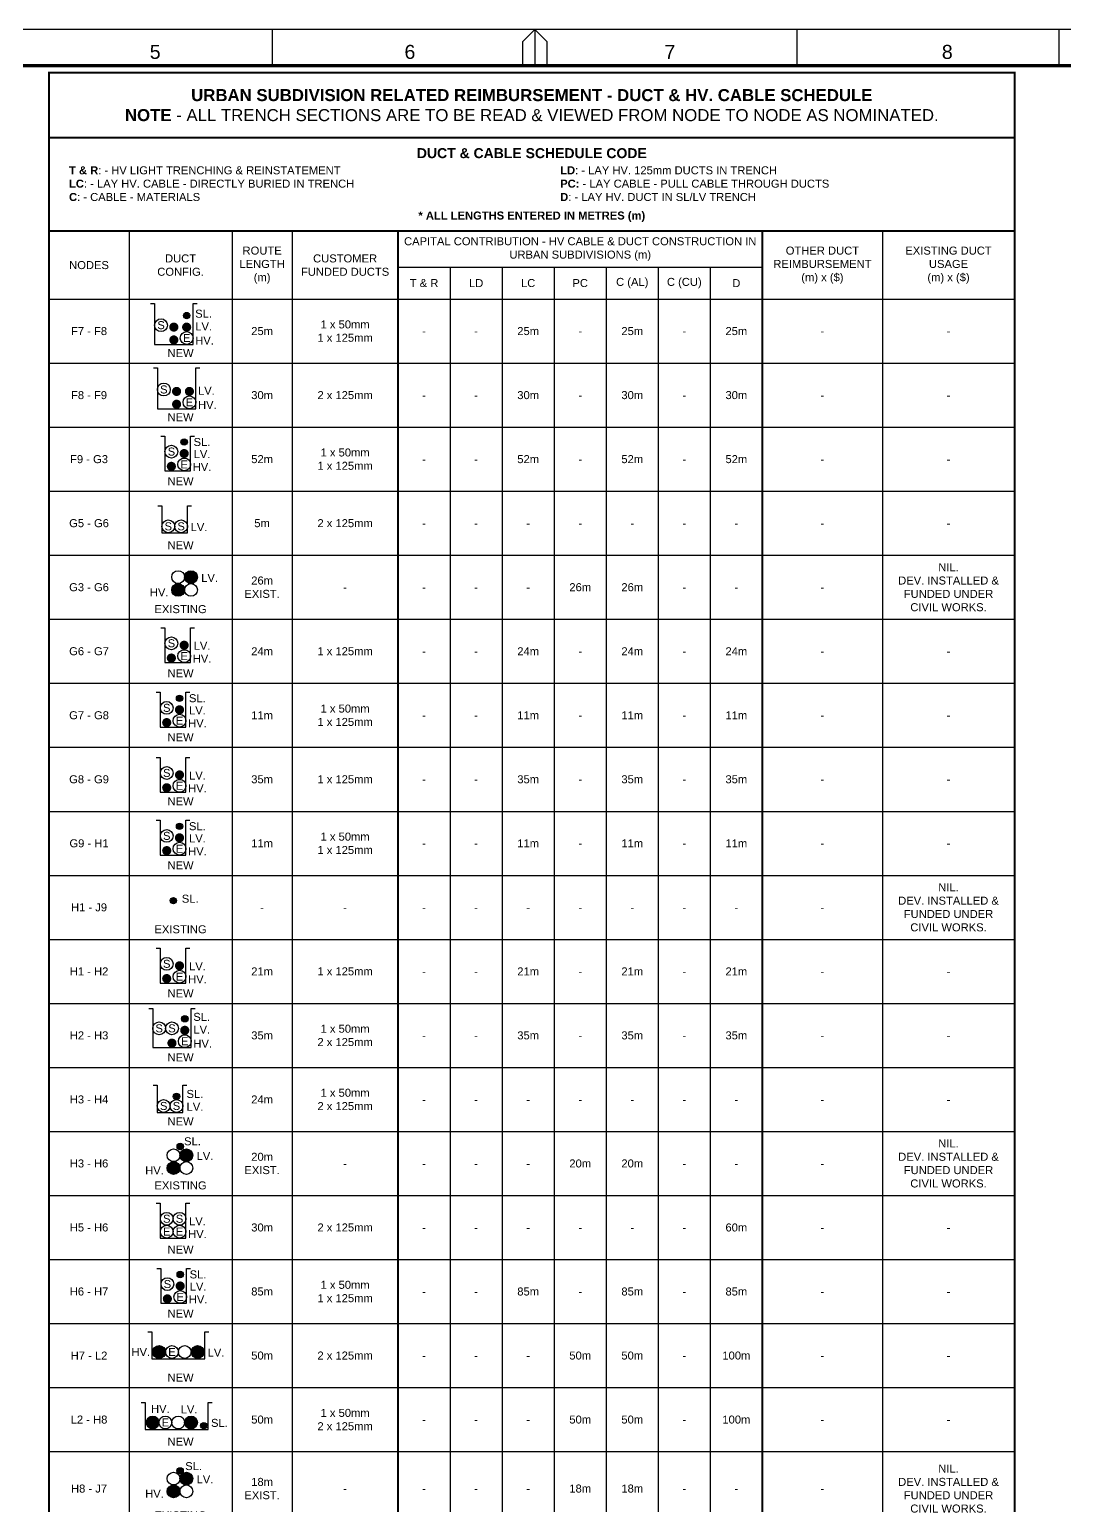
# Paper-space layout 'Retic (5)' of a CAD drawing. Header units: metres. Extents: x -9 to 795, y -5 to 571.
# Drawn here: x 267.1 to 525.6, y 202.1 to 570.9 of the extents above; entities that cross this region are included whole.
import ezdxf
from ezdxf.enums import TextEntityAlignment as Align

# ---------------------------------------------------------------- set-up
doc = ezdxf.new("R2010")
doc.units = ezdxf.units.M
doc.header["$LTSCALE"] = 0.7
doc.layers.get('0').update_dxf_attribs({"color": 6})
for name, color, linetype in [('_User Miscellaneous3', 11, 'Continuous'), ('Notes', 7, 'Continuous'), ('SupportsUG_SP_EXT', 7, 'Continuous')]:
    doc.layers.add(name, color=color, linetype=linetype)
doc.layers.add('_User Miscellaneous5', color=7, linetype='Continuous', lineweight=35)
doc.layers.get('SupportsUG_SP_EXT').off()
doc.styles.add('ARIAL', font='arial.ttf', dxfattribs={"height": 2})
doc.styles.add('iecISOCP', font='isocp.shx')
doc.styles.get("Standard").update_dxf_attribs({"font": 'arial.ttf'})

# ---------------------------------------------------------------- blocks, each defined once
blk = doc.blocks.new('A1_FRAME_TITLE')
at = {"layer": 'Notes', "linetype": 'Continuous'}
for p, q in [((336.54, 564.21), (336.54, 573.26)), ((399.05, 570.26), (402.05, 573.26)), ((402.05, 573.26), (402.05, 564.21)), ((402.05, 573.26), (405.05, 570.26)), ((467.56, 564.21), (467.56, 573.26)), ((533.07, 564.21), (533.07, 573.26)), ((399.05, 564.21), (399.05, 570.26)), ((405.05, 570.26), (405.05, 564.21))]:
    blk.add_line(p, q, dxfattribs=at)
at = {"layer": 'Notes', "color": 7, "linetype": 'Continuous'}
blk.add_lwpolyline([(-0.04, -3.07), (804.15, -3.07), (804.15, 573.26), (-0.04, 573.26)], close=True, dxfattribs=at)
at = {"layer": 'Notes', "color": 7, "linetype": 'Continuous', "const_width": 0.8}
blk.add_lwpolyline([(9, 5.97), (795.11, 5.97), (795.11, 564.21), (9, 564.21)], close=True, dxfattribs=at)
at = {"layer": 'Notes', "color": 7, "style": 'ARIAL'}
for s, p in [('5', (305.87, 565.92)), ('6', (369.5, 565.92)), ('7', (434.45, 565.92)), ('8', (503.73, 565.92))]:
    blk.add_text(s, height=3.5, dxfattribs=at).set_placement(p)
at = {"layer": 'Notes', "color": 7}
blk.add_attdef('EPD_REF_NO', text='', height=5, dxfattribs=at).set_placement((760.12, 52.77), align=Align.CENTER)
at = {"layer": 'Notes', "color": 3, "style": 'iecISOCP', "flags": 8}
blk.add_attdef('VERSION_NO', text='', height=2.5, rotation=90, dxfattribs=at).set_placement((272.82, 44.54), align=Align.MIDDLE_CENTER)
at = {"layer": 'Notes', "color": 7, "style": 'ARIAL'}
for tag, p in [('CAP_NO', (483.94, 43.46)), ('IE_NUM', (483.8, 37.81)), ('REF_No_1', (306, 32.31)), ('REF_1', (327.55, 32.31)), ('GEN_WO', (412.46, 31.76)), ('HV_SWITCH', (484.22, 32.16)), ('REF_No_2', (306, 26.31)), ('REF_2', (327.55, 26.31)), ('OH_WO', (412.46, 25.81)), ('UBD_REF', (483.8, 25.83)), ('REF_No_3', (306, 20.31)), ('REF_3', (327.55, 20.31)), ('UG_WO', (412.46, 20.05)), ('GIS_MAP_No', (483.8, 20.04)), ('REF_No_4', (306, 14.31)), ('REF_4', (327.55, 14.31)), ('SUB_WO', (412.46, 13.81)), ('HV_OP_DIAG', (484.08, 14.2)), ('LGA', (483.7, 7.78))]:
    blk.add_attdef(tag, p, '', height=2, dxfattribs=at)
at = {"layer": 'Notes', "color": 7, "style": 'ARIAL', "width": 1.1}
for tag, p in [('T1', (655.13, 39.47)), ('T2', (655.13, 34.35)), ('T3', (655.13, 28.92)), ('T4', (655.13, 23.66)), ('T5', (655.13, 18.23)), ('T6', (655.13, 12.97))]:
    blk.add_attdef(tag, text='', height=3.5, dxfattribs=at).set_placement(p, align=Align.CENTER)
at = {"layer": 'Notes', "color": 7, "style": 'ARIAL'}
for tag, height, p in [('scale', 2, (538.51, 33.27)), ('DRAWN', 2, (538.51, 24.93)), ('REV', 5, (790.81, 17.1)), ('DESIGN', 2, (576.37, 9.15)), ('CHD', 2, (538.51, 8.93))]:
    blk.add_attdef(tag, text='', height=height, dxfattribs=at).set_placement(p, align=Align.CENTER)
blk.add_attdef('NUM', text='', height=7, dxfattribs=at).set_placement((763.12, 20.12), align=Align.MIDDLE_CENTER)
for tag, p in [('NS', (762.87, 8.12)), ('SHTS', (774.68, 8.12))]:
    blk.add_attdef(tag, text='', height=2, dxfattribs=at).set_placement(p, align=Align.MIDDLE)
at = {"layer": 'Notes', "style": 'iecISOCP'}
blk.add_attdef('ExportID', (9.02, 2.35), '', height=2.5, dxfattribs=at)
at = {"layer": 'Notes', "style": 'iecISOCP', "flags": 1}
for tag, p in [('ProjectType', (14.12, -26.84)), ('ProjectNumber', (23.5, -26.86)), ('DrawingNumber', (35.46, -26.85)), ('ProjectDescription', (47.51, -26.87)), ('ExportDate', (60.23, -26.83)), ('ExportUserName', (69.1, -26.84)), ('DesignerCompanyName', (81.43, -26.84)), ('ExportAreaOfInterest', (97.04, -26.86)), ('GIS_SUCCESS', (111.94, -26.82)), ('CAD_SUCCESS', (121.73, -26.83)), ('DEPOTCODE', (132.05, -26.92)), ('ExportCategories', (140.02, -26.84)), ('Comments', (154.33, -26.93)), ('EPD_-_VERSION_1.5', (161.74, -26.93))]:
    blk.add_attdef(tag, p, '', height=1, dxfattribs=at)
blk = doc.blocks.new('*U187')
at = {"ltscale": 0.75, "const_width": 0.569, "flags": 128}
blk.add_lwpolyline([(-0.29, 0.56, 1), (0.28, 0.56, 1)], format="xyb", close=True, dxfattribs=at)
blk = doc.blocks.new('*U133')
blk.add_circle((0, 0.8), 0.8)
at = {"insert": (0, 0.8), "char_height": 1, "attachment_point": 5, "style": 'ARIAL'}
blk.add_mtext_dynamic_manual_height_columns('S', width=1.0176, gutter_width=10, heights=[0], dxfattribs=at)
blk = doc.blocks.new('DUCT_50_NEW')
blk.add_circle((0, 0.4), 0.4)
at = {"flags": 1}
blk.add_attdef('Z', (0, 0), '', height=0.2, dxfattribs=at)
at = {"flags": 9}
for tag, p in [('DUCT_CODE', (0, 0)), ('XSECT_TYPE', (0, -0.2)), ('STATE', (0, -0.6)), ('OWNED_BY', (0, -1.01)), ('OPERATED_BY', (0, -1.21)), ('FB_REFERENCE', (0, -0.4)), ('NOTES', (0, -0.8)), ('MAINTAINED_BY', (0, -1.42))]:
    blk.add_attdef(tag, text='', height=0.2, dxfattribs=at).set_placement(p, align=Align.MIDDLE_LEFT)
blk = doc.blocks.new('CABLE_SMALL_NEW')
h = blk.add_hatch(color=256)
edge = h.paths.add_edge_path()
edge.add_arc((0, 0.4), 0.4, 0, 360)
blk.add_circle((0, 0.4), 0.4)
for tag, flags, p in [('COND_CODE', 9, (1.5, 0)), ('STATE', 9, (1.5, -0.4)), ('XSECT_SIZE', 9, (1.5, -0.6)), ('OWNED_BY', 9, (1.5, -1)), ('OPERATED_BY', 9, (1.5, -1.2)), ('Z', 1, (1.5, -1.6)), ('FB_REFERENCE', 9, (1.5, -0.2)), ('NOTES', 9, (1.5, -0.8)), ('MAINTAINED_BY', 9, (1.5, -1.4))]:
    blk.add_attdef(tag, text='', height=0.2, dxfattribs=dict(flags=flags)).set_placement(p, align=Align.MIDDLE_LEFT)
blk = doc.blocks.new('*U186')
for name in ['DUCT_50_NEW', 'CABLE_SMALL_NEW']:
    blk.add_blockref(name, (0, 0))
blk = doc.blocks.new('*U132')
blk.add_circle((0, 0.8), 0.8)
at = {"insert": (0, 0.8), "char_height": 1, "attachment_point": 5, "style": 'ARIAL'}
blk.add_mtext_dynamic_manual_height_columns('E', width=1.8498, gutter_width=10, heights=[0], dxfattribs=at)
blk = doc.blocks.new('CABLE_LARGE_NEW')
h = blk.add_hatch(color=256)
edge = h.paths.add_edge_path()
edge.add_arc((0, 0.8), 0.8, 0, 360)
blk.add_circle((0, 0.8), 0.8)
for tag, flags, p in [('COND_CODE', 9, (1.5, 0)), ('STATE', 9, (1.5, -0.4)), ('XSECT_SIZE', 9, (1.5, -0.6)), ('OWNED_BY', 9, (1.5, -1)), ('OPERATED_BY', 9, (1.5, -1.2)), ('Z', 1, (1.5, -1.6)), ('FB_REFERENCE', 9, (1.5, -0.2)), ('NOTES', 9, (1.5, -0.8)), ('MAINTAINED_BY', 9, (1.5, -1.4))]:
    blk.add_attdef(tag, text='', height=0.2, dxfattribs=dict(flags=flags)).set_placement(p, align=Align.MIDDLE_LEFT)
blk = doc.blocks.new('*U188')
blk.add_circle((0, 0.8), 0.8)
blk.add_blockref('CABLE_LARGE_NEW', (0, 0))
blk = doc.blocks.new('*U130')
blk.add_circle((0, 0.8), 0.8)
blk = doc.blocks.new('*T249')
at = {"layer": '_User Miscellaneous5', "color": 0, "linetype": 'ByBlock', "lineweight": -2, "transparency": 16777216}
for p, q in [((0, 0), (241.19, 0)), ((0, 0), (0, -16.21)), ((241.19, 0), (241.19, -16.21)), ((0, -39.58), (0, -510.81)), ((20, -39.58), (20, -510.81)), ((45.73, -39.58), (45.73, -510.81)), ((60.73, -39.58), (60.73, -510.81)), ((87.19, -39.58), (87.19, -510.81)), ((178.19, -39.58), (178.19, -510.81)), ((208.19, -39.58), (208.19, -510.81)), ((241.19, -39.58), (241.19, -510.81)), ((87.19, -48.57), (178.19, -48.57)), ((100.19, -48.57), (100.19, -510.81)), ((113.19, -48.57), (113.19, -510.81)), ((126.19, -48.57), (126.19, -510.81)), ((139.19, -48.57), (139.19, -510.81)), ((152.19, -48.57), (152.19, -510.81)), ((165.19, -48.57), (165.19, -510.81)), ((0, -56.57), (241.19, -56.57)), ((0, -72.57), (241.19, -72.57)), ((0, -88.57), (241.19, -88.57)), ((0, -104.57), (241.19, -104.57)), ((0, -120.57), (241.19, -120.57)), ((0, -136.57), (241.19, -136.57)), ((0, -152.57), (241.19, -152.57)), ((0, -168.57), (241.19, -168.57)), ((0, -184.57), (241.19, -184.57)), ((0, -200.57), (241.19, -200.57)), ((0, -216.57), (241.19, -216.57)), ((0, -232.57), (241.19, -232.57)), ((0, -248.57), (241.19, -248.57)), ((0, -264.57), (241.19, -264.57)), ((0, -280.57), (241.19, -280.57)), ((0, -296.57), (241.19, -296.57)), ((0, -312.57), (241.19, -312.57)), ((0, -328.57), (241.19, -328.57)), ((0, -344.57), (241.19, -344.57)), ((0, -363.04), (241.19, -363.04)), ((0, -381.51), (241.19, -381.51)), ((0, -399.99), (241.19, -399.99)), ((0, -418.46), (241.19, -418.46)), ((0, -436.93), (241.19, -436.93)), ((0, -455.4), (241.19, -455.4)), ((0, -473.87), (241.19, -473.87)), ((0, -492.34), (241.19, -492.34)), ((0, -510.81), (241.19, -510.81))]:
    blk.add_line(p, q, dxfattribs=at)
at = {"layer": '_User Miscellaneous5', "color": 7, "transparency": 16777216}
for s, insert, char_height, width, attachment_point in [('{\\fArial|b1|i0|c0|p34;URBAN SUBDIVISION RELATED REIMBURSEMENT - DUCT & HV. CABLE SCHEDULE \\PNOTE} - ALL TRENCH SECTIONS ARE TO BE READ & VIEWED FROM NODE TO NODE AS NOMINATED.', (120.6, -8.11), 3, 238.1926, 5), ('{\\fArial|b1|i0|c0|p34;DUCT & CABLE SCHEDULE CODE}', (120.6, -21.38), 2.5, 240.1926, 8), ('{\\fArial|b1|i0|c0|p34;T & R}: - HV LIGHT TRENCHING & REINSTATEMENT                   \\P{\\fArial|b1|i0|c0|p34;LC}: - LAY HV. CABLE - DIRECTLY BURIED IN TRENCH\\P{\\fArial|b1|i0|c0|p34;C}: - CABLE - MATERIALS ', (5, -23.38), 2, 116.1926, 1), ('{\\fArial|b1|i0|c0|p34;LD}: - LAY HV. 125mm DUCTS IN TRENCH  \\P{\\fArial|b1|i0|c0|p34;PC:} - LAY CABLE - PULL CABLE THROUGH DUCTS\\P{\\fArial|b1|i0|c0|p34;D}: - LAY HV. DUCT IN SL/LV TRENCH', (127.69, -23.38), 2, 112, 1), ('{\\fArial|b1|i0|c0|p34;* ALL LENGTHS ENTERED IN METRES (m)}', (120.6, -34.68), 2, 239.1926, 2), ('ROUTE\\PLENGTH\\P(m)', (53.23, -48.08), 2, 12, 5), ('CAPITAL CONTRIBUTION - HV CABLE & DUCT CONSTRUCTION IN URBAN SUBDIVISIONS (m)', (132.69, -44.08), 2, 88, 5), ('OTHER DUCT REIMBURSEMENT\\P(m) x ($)', (193.19, -48.08), 2, 27, 5), ('EXISTING DUCT USAGE\\P(m) x ($)', (224.69, -48.08), 2, 30, 5), ('NODES', (10, -48.08), 2, 17, 5), ('DUCT\\PCONFIG.', (32.86, -48.08), 2, 22.7288, 5), ('CUSTOMER FUNDED DUCTS', (73.96, -48.08), 2, 23.4638, 5), ('T & R', (93.69, -52.57), 2, 10, 5), ('LD', (106.69, -52.57), 2, 10, 5), ('LC', (119.69, -52.57), 2, 10, 5), ('PC', (132.69, -52.57), 2, 10, 5), ('C (AL)', (145.69, -52.57), 2, 10, 5), ('C (CU)', (158.69, -52.57), 2, 10, 5), ('D', (171.69, -52.57), 2, 10, 5), ('1 x 50mm\\P1 x 125mm', (73.96, -64.57), 2, 20.4638, 5), ('F7 - F8', (10, -64.57), 2, 14, 5), ('25m', (53.23, -64.57), 2, 9, 5), ('-', (93.69, -64.57), 2, 10, 5), ('-', (106.69, -64.57), 2, 10, 5), ('25m', (119.69, -64.57), 2, 10, 5), ('-', (132.69, -64.57), 2, 10, 5), ('25m', (145.69, -64.57), 2, 10, 5), ('-', (158.69, -64.57), 2, 10, 5), ('25m', (171.69, -64.57), 2, 10, 5), ('-', (193.19, -64.57), 2, 27, 5), ('-', (224.69, -64.57), 2, 30, 5), ('NEW', (32.86, -71.07), 2, 19.7288, 8), ('F8 - F9', (10, -80.57), 2, 14, 5), ('30m', (53.23, -80.57), 2, 9, 5), ('2 x 125mm', (73.96, -80.57), 2, 20.4638, 5), ('-', (93.69, -80.57), 2, 10, 5), ('-', (106.69, -80.57), 2, 10, 5), ('30m', (119.69, -80.57), 2, 10, 5), ('-', (132.69, -80.57), 2, 10, 5), ('30m', (145.69, -80.57), 2, 10, 5), ('-', (158.69, -80.57), 2, 10, 5), ('30m', (171.69, -80.57), 2, 10, 5), ('-', (193.19, -80.57), 2, 27, 5), ('-', (224.69, -80.57), 2, 30, 5), ('NEW', (32.86, -87.07), 2, 19.7288, 8), ('F9 - G3', (10, -96.57), 2, 14, 5), ('52m', (53.23, -96.57), 2, 9, 5), ('1 x 50mm\\P1 x 125mm', (73.96, -96.57), 2, 20.4638, 5), ('52m', (119.69, -96.57), 2, 10, 5), ('52m', (145.69, -96.57), 2, 10, 5), ('52m', (171.69, -96.57), 2, 10, 5), ('-', (93.69, -96.57), 2, 10, 5), ('-', (106.69, -96.57), 2, 10, 5), ('-', (132.69, -96.57), 2, 10, 5), ('-', (158.69, -96.57), 2, 10, 5), ('-', (193.19, -96.57), 2, 27, 5), ('-', (224.69, -96.57), 2, 30, 5), ('NEW', (32.86, -103.07), 2, 19.7288, 8), ('G5 - G6', (10, -112.57), 2, 14, 5), ('5m', (53.23, -112.57), 2, 9, 5), ('2 x 125mm', (73.96, -112.57), 2, 20.4638, 5), ('-', (93.69, -112.57), 2, 10, 5), ('-', (106.69, -112.57), 2, 10, 5), ('-', (119.69, -112.57), 2, 10, 5), ('-', (132.69, -112.57), 2, 10, 5), ('-', (145.69, -112.57), 2, 10, 5), ('-', (158.69, -112.57), 2, 10, 5), ('-', (171.69, -112.57), 2, 10, 5), ('-', (193.19, -112.57), 2, 27, 5), ('-', (224.69, -112.57), 2, 30, 5), ('NEW', (32.86, -119.07), 2, 19.7288, 8), ('NIL.\\PDEV. INSTALLED &\\PFUNDED UNDER\\PCIVIL WORKS.', (224.69, -128.57), 2, 27, 5), ('G3 - G6', (10, -128.57), 2, 14, 5), ('26m EXIST.', (53.23, -128.57), 2, 9, 5), ('-', (73.96, -128.57), 2, 20.4638, 5), ('-', (93.69, -128.57), 2, 10, 5), ('-', (106.69, -128.57), 2, 10, 5), ('-', (119.69, -128.57), 2, 10, 5), ('26m', (132.69, -128.57), 2, 10, 5), ('26m', (145.69, -128.57), 2, 10, 5), ('-', (158.69, -128.57), 2, 10, 5), ('-', (171.69, -128.57), 2, 10, 5), ('-', (193.19, -128.57), 2, 27, 5), ('EXISTING', (32.86, -135.07), 2, 19.7288, 8), ('G6 - G7', (10, -144.57), 2, 14, 5), ('24m', (53.23, -144.57), 2, 9, 5), ('1 x 125mm', (73.96, -144.57), 2, 20.4638, 5), ('24m', (119.69, -144.57), 2, 10, 5), ('24m', (145.69, -144.57), 2, 10, 5), ('24m', (171.69, -144.57), 2, 10, 5), ('-', (93.69, -144.57), 2, 10, 5), ('-', (106.69, -144.57), 2, 10, 5), ('-', (132.69, -144.57), 2, 10, 5), ('-', (158.69, -144.57), 2, 10, 5), ('-', (193.19, -144.57), 2, 27, 5), ('-', (224.69, -144.57), 2, 30, 5), ('NEW', (32.86, -151.07), 2, 19.7288, 8), ('1 x 50mm\\P1 x 125mm', (73.96, -160.57), 2, 20.4638, 5), ('G7 - G8', (10, -160.57), 2, 14, 5), ('11m', (53.23, -160.57), 2, 9, 5), ('-', (93.69, -160.57), 2, 10, 5), ('-', (106.69, -160.57), 2, 10, 5), ('11m', (119.69, -160.57), 2, 10, 5), ('-', (132.69, -160.57), 2, 10, 5), ('11m', (145.69, -160.57), 2, 10, 5), ('-', (158.69, -160.57), 2, 10, 5), ('11m', (171.69, -160.57), 2, 10, 5), ('-', (193.19, -160.57), 2, 27, 5), ('-', (224.69, -160.57), 2, 30, 5), ('NEW', (32.86, -167.07), 2, 19.7288, 8), ('G8 - G9', (10, -176.57), 2, 14, 5), ('35m', (53.23, -176.57), 2, 9, 5), ('1 x 125mm', (73.96, -176.57), 2, 20.4638, 5), ('-', (93.69, -176.57), 2, 10, 5), ('-', (106.69, -176.57), 2, 10, 5), ('35m', (119.69, -176.57), 2, 10, 5), ('-', (132.69, -176.57), 2, 10, 5), ('35m', (145.69, -176.57), 2, 10, 5), ('-', (158.69, -176.57), 2, 10, 5), ('35m', (171.69, -176.57), 2, 10, 5), ('-', (193.19, -176.57), 2, 27, 5), ('-', (224.69, -176.57), 2, 30, 5), ('NEW', (32.86, -183.07), 2, 19.7288, 8), ('G9 - H1', (10, -192.57), 2, 14, 5), ('11m', (53.23, -192.57), 2, 9, 5), ('1 x 50mm\\P1 x 125mm', (73.96, -192.57), 2, 20.4638, 5), ('11m', (119.69, -192.57), 2, 10, 5), ('11m', (145.69, -192.57), 2, 10, 5), ('11m', (171.69, -192.57), 2, 10, 5), ('-', (93.69, -192.57), 2, 10, 5), ('-', (106.69, -192.57), 2, 10, 5), ('-', (132.69, -192.57), 2, 10, 5), ('-', (158.69, -192.57), 2, 10, 5), ('-', (193.19, -192.57), 2, 27, 5), ('-', (224.69, -192.57), 2, 30, 5), ('NEW', (32.86, -199.07), 2, 19.7288, 8), ('NIL.\\PDEV. INSTALLED &\\PFUNDED UNDER\\PCIVIL WORKS.', (224.69, -208.57), 2, 27, 5), ('H1 - J9', (10, -208.57), 2, 14, 5), ('-', (53.23, -208.57), 2, 9, 5), ('-', (73.96, -208.57), 2, 20.4638, 5), ('-', (93.69, -208.57), 2, 10, 5), ('-', (106.69, -208.57), 2, 10, 5), ('-', (119.69, -208.57), 2, 10, 5), ('-', (132.69, -208.57), 2, 10, 5), ('-', (145.69, -208.57), 2, 10, 5), ('-', (158.69, -208.57), 2, 10, 5), ('-', (171.69, -208.57), 2, 10, 5), ('-', (193.19, -208.57), 2, 27, 5), ('EXISTING', (32.86, -215.07), 2, 19.7288, 8), ('H1 - H2', (10, -224.57), 2, 14, 5), ('21m', (53.23, -224.57), 2, 9, 5), ('1 x 125mm', (73.96, -224.57), 2, 20.4638, 5), ('-', (93.69, -224.57), 2, 10, 5), ('-', (106.69, -224.57), 2, 10, 5), ('21m', (119.69, -224.57), 2, 10, 5), ('-', (132.69, -224.57), 2, 10, 5), ('21m', (145.69, -224.57), 2, 10, 5), ('-', (158.69, -224.57), 2, 10, 5), ('21m', (171.69, -224.57), 2, 10, 5), ('-', (193.19, -224.57), 2, 27, 5), ('-', (224.69, -224.57), 2, 30, 5), ('NEW', (32.86, -231.07), 2, 19.7288, 8), ('H2 - H3', (10, -240.57), 2, 14, 5), ('35m', (53.23, -240.57), 2, 9, 5), ('1 x 50mm\\P2 x 125mm', (73.96, -240.57), 2, 20.4638, 5), ('35m', (119.69, -240.57), 2, 10, 5), ('35m', (145.69, -240.57), 2, 10, 5), ('35m', (171.69, -240.57), 2, 10, 5), ('-', (93.69, -240.57), 2, 10, 5), ('-', (106.69, -240.57), 2, 10, 5), ('-', (132.69, -240.57), 2, 10, 5), ('-', (158.69, -240.57), 2, 10, 5), ('-', (193.19, -240.57), 2, 27, 5), ('-', (224.69, -240.57), 2, 30, 5), ('NEW', (32.86, -247.07), 2, 19.7288, 8), ('1 x 50mm\\P2 x 125mm', (73.96, -256.57), 2, 20.4638, 5), ('H3 - H4', (10, -256.57), 2, 14, 5), ('24m', (53.23, -256.57), 2, 9, 5), ('-', (93.69, -256.57), 2, 10, 5), ('-', (106.69, -256.57), 2, 10, 5), ('-', (119.69, -256.57), 2, 10, 5), ('-', (132.69, -256.57), 2, 10, 5), ('-', (145.69, -256.57), 2, 10, 5), ('-', (158.69, -256.57), 2, 10, 5), ('-', (171.69, -256.57), 2, 10, 5), ('-', (193.19, -256.57), 2, 27, 5), ('-', (224.69, -256.57), 2, 30, 5), ('NEW', (32.86, -263.07), 2, 19.7288, 8), ('NIL.\\PDEV. INSTALLED &\\PFUNDED UNDER\\PCIVIL WORKS.', (224.69, -272.57), 2, 27, 5), ('H3 - H6', (10, -272.57), 2, 14, 5), ('20m EXIST.', (53.23, -272.57), 2, 9, 5), ('-', (73.96, -272.57), 2, 20.4638, 5), ('-', (93.69, -272.57), 2, 10, 5), ('-', (106.69, -272.57), 2, 10, 5), ('-', (119.69, -272.57), 2, 10, 5), ('20m', (132.69, -272.57), 2, 10, 5), ('20m', (145.69, -272.57), 2, 10, 5), ('-', (158.69, -272.57), 2, 10, 5), ('-', (171.69, -272.57), 2, 10, 5), ('-', (193.19, -272.57), 2, 27, 5), ('EXISTING', (32.86, -279.07), 2, 19.7288, 8), ('H5 - H6', (10, -288.57), 2, 14, 5), ('30m', (53.23, -288.57), 2, 9, 5), ('2 x 125mm', (73.96, -288.57), 2, 20.4638, 5), ('60m', (171.69, -288.57), 2, 10, 5), ('-', (93.69, -288.57), 2, 10, 5), ('-', (106.69, -288.57), 2, 10, 5), ('-', (119.69, -288.57), 2, 10, 5), ('-', (132.69, -288.57), 2, 10, 5), ('-', (145.69, -288.57), 2, 10, 5), ('-', (158.69, -288.57), 2, 10, 5), ('-', (193.19, -288.57), 2, 27, 5), ('-', (224.69, -288.57), 2, 30, 5), ('NEW', (32.86, -295.07), 2, 19.7288, 8), ('1 x 50mm\\P1 x 125mm', (73.96, -304.57), 2, 20.4638, 5), ('H6 - H7', (10, -304.57), 2, 14, 5), ('85m', (53.23, -304.57), 2, 9, 5), ('-', (93.69, -304.57), 2, 10, 5), ('-', (106.69, -304.57), 2, 10, 5), ('85m', (119.69, -304.57), 2, 10, 5), ('-', (132.69, -304.57), 2, 10, 5), ('85m', (145.69, -304.57), 2, 10, 5), ('-', (158.69, -304.57), 2, 10, 5), ('85m', (171.69, -304.57), 2, 10, 5), ('-', (193.19, -304.57), 2, 27, 5), ('-', (224.69, -304.57), 2, 30, 5), ('NEW', (32.86, -311.07), 2, 19.7288, 8), ('H7 - L2', (10, -320.57), 2, 14, 5), ('50m', (53.23, -320.57), 2, 9, 5), ('2 x 125mm', (73.96, -320.57), 2, 20.4638, 5), ('-', (93.69, -320.57), 2, 10, 5), ('-', (106.69, -320.57), 2, 10, 5), ('-', (119.69, -320.57), 2, 10, 5), ('50m', (132.69, -320.57), 2, 10, 5), ('50m', (145.69, -320.57), 2, 10, 5), ('-', (158.69, -320.57), 2, 10, 5), ('100m', (171.69, -320.57), 2, 10, 5), ('-', (193.19, -320.57), 2, 27, 5), ('-', (224.69, -320.57), 2, 30, 5), ('NEW', (32.86, -327.07), 2, 19.7288, 8), ('L2 - H8', (10, -336.57), 2, 14, 5), ('50m', (53.23, -336.57), 2, 9, 5), ('1 x 50mm\\P2 x 125mm', (73.96, -336.57), 2, 20.4638, 5), ('50m', (132.69, -336.57), 2, 10, 5), ('50m', (145.69, -336.57), 2, 10, 5), ('100m', (171.69, -336.57), 2, 10, 5), ('-', (93.69, -336.57), 2, 10, 5), ('-', (106.69, -336.57), 2, 10, 5), ('-', (119.69, -336.57), 2, 10, 5), ('-', (158.69, -336.57), 2, 10, 5), ('-', (193.19, -336.57), 2, 27, 5), ('-', (224.69, -336.57), 2, 30, 5), ('NEW', (32.86, -343.07), 2, 19.7288, 8), ('NIL.\\PDEV. INSTALLED &\\PFUNDED UNDER\\PCIVIL WORKS.', (224.69, -353.81), 2, 27, 5), ('H8 - J7', (10, -353.81), 2, 14, 5), ('18m EXIST.', (53.23, -353.81), 2, 9, 5), ('-', (73.96, -353.81), 2, 20.4638, 5), ('-', (93.69, -353.81), 2, 10, 5), ('-', (106.69, -353.81), 2, 10, 5), ('-', (119.69, -353.81), 2, 10, 5), ('18m', (132.69, -353.81), 2, 10, 5), ('18m', (145.69, -353.81), 2, 10, 5), ('-', (158.69, -353.81), 2, 10, 5), ('-', (171.69, -353.81), 2, 10, 5), ('-', (193.19, -353.81), 2, 27, 5), ('EXISTING', (32.86, -361.54), 2, 19.7288, 8), ('NIL.\\PDEV. FUNDED\\PURS 17626\\PDRG. 503659', (224.69, -372.28), 2, 27, 5), ('H9 - J2', (10, -372.28), 2, 14, 5), ('49m EXIST.', (53.23, -372.28), 2, 9, 5), ('-', (73.96, -372.28), 2, 20.4638, 5), ('-', (93.69, -372.28), 2, 10, 5), ('-', (106.69, -372.28), 2, 10, 5), ('-', (119.69, -372.28), 2, 10, 5), ('49m', (132.69, -372.28), 2, 10, 5), ('49m', (145.69, -372.28), 2, 10, 5), ('-', (158.69, -372.28), 2, 10, 5), ('-', (171.69, -372.28), 2, 10, 5), ('-', (193.19, -372.28), 2, 27, 5), ('EXISTING', (32.86, -380.01), 2, 19.7288, 8), ('NIL.\\PDEV. FUNDED\\PURS 17626\\PDRG. 503659', (224.69, -390.75), 2, 27, 5), ('J2 - J3', (10, -390.75), 2, 14, 5), ('25m EXIST.', (53.23, -390.75), 2, 9, 5), ('-', (73.96, -390.75), 2, 20.4638, 5), ('-', (93.69, -390.75), 2, 10, 5), ('-', (106.69, -390.75), 2, 10, 5), ('-', (119.69, -390.75), 2, 10, 5), ('25m', (132.69, -390.75), 2, 10, 5), ('25m', (145.69, -390.75), 2, 10, 5), ('-', (158.69, -390.75), 2, 10, 5), ('-', (171.69, -390.75), 2, 10, 5), ('-', (193.19, -390.75), 2, 27, 5), ('EXISTING', (32.86, -398.49), 2, 19.7288, 8), ('NIL.\\PDEV. FUNDED\\PURS 17626\\PDRG. 503659', (224.69, -409.22), 2, 27, 5), ('J3 - J4', (10, -409.22), 2, 14, 5), ('25m EXIST.', (53.23, -409.22), 2, 9, 5), ('-', (73.96, -409.22), 2, 20.4638, 5), ('-', (93.69, -409.22), 2, 10, 5), ('-', (106.69, -409.22), 2, 10, 5), ('-', (119.69, -409.22), 2, 10, 5), ('25m', (132.69, -409.22), 2, 10, 5), ('25m', (145.69, -409.22), 2, 10, 5), ('-', (158.69, -409.22), 2, 10, 5), ('-', (171.69, -409.22), 2, 10, 5), ('-', (193.19, -409.22), 2, 27, 5), ('EXISTING', (32.86, -416.96), 2, 19.7288, 8), ('NIL.\\PDEV. FUNDED\\PURS 17626\\PDRG. 503659', (224.69, -427.69), 2, 27, 5), ('J4 - J5', (10, -427.69), 2, 14, 5), ('25m EXIST.', (53.23, -427.69), 2, 9, 5), ('-', (73.96, -427.69), 2, 20.4638, 5), ('-', (93.69, -427.69), 2, 10, 5), ('-', (106.69, -427.69), 2, 10, 5), ('-', (119.69, -427.69), 2, 10, 5), ('25m', (132.69, -427.69), 2, 10, 5), ('25m', (145.69, -427.69), 2, 10, 5), ('-', (158.69, -427.69), 2, 10, 5), ('-', (171.69, -427.69), 2, 10, 5), ('-', (193.19, -427.69), 2, 27, 5), ('EXISTING', (32.86, -435.43), 2, 19.7288, 8), ('NIL.\\PDEV. FUNDED\\PURS 17626\\PDRG. 503659', (224.69, -446.16), 2, 27, 5), ('J5 - J6', (10, -446.16), 2, 14, 5), ('68m EXIST.', (53.23, -446.16), 2, 9, 5), ('-', (73.96, -446.16), 2, 20.4638, 5), ('-', (93.69, -446.16), 2, 10, 5), ('-', (106.69, -446.16), 2, 10, 5), ('-', (119.69, -446.16), 2, 10, 5), ('68m', (132.69, -446.16), 2, 10, 5), ('68m', (145.69, -446.16), 2, 10, 5), ('-', (158.69, -446.16), 2, 10, 5), ('-', (171.69, -446.16), 2, 10, 5), ('-', (193.19, -446.16), 2, 27, 5), ('EXISTING', (32.86, -453.9), 2, 19.7288, 8), ('NIL.\\PDEV. FUNDED\\PURS 17626\\PDRG. 503659', (224.69, -464.63), 2, 27, 5), ('J6 - J7', (10, -464.63), 2, 14, 5), ('10m EXIST.', (53.23, -464.63), 2, 9, 5), ('10m', (132.69, -464.63), 2, 10, 5), ('10m', (145.69, -464.63), 2, 10, 5), ('-', (73.96, -464.63), 2, 20.4638, 5), ('-', (93.69, -464.63), 2, 10, 5), ('-', (106.69, -464.63), 2, 10, 5), ('-', (119.69, -464.63), 2, 10, 5), ('-', (158.69, -464.63), 2, 10, 5), ('-', (171.69, -464.63), 2, 10, 5), ('-', (193.19, -464.63), 2, 27, 5), ('EXISTING', (32.86, -472.37), 2, 19.7288, 8), ('J7 - L1', (10, -483.11), 2, 14, 5), ('50m', (53.23, -483.11), 2, 9, 5), ('1 x 50mm', (73.96, -483.11), 2, 20.4638, 5), ('-', (93.69, -483.11), 2, 10, 5), ('-', (106.69, -483.11), 2, 10, 5), ('-', (119.69, -483.11), 2, 10, 5), ('-', (132.69, -483.11), 2, 10, 5), ('-', (145.69, -483.11), 2, 10, 5), ('-', (158.69, -483.11), 2, 10, 5), ('-', (171.69, -483.11), 2, 10, 5), ('-', (193.19, -483.11), 2, 27, 5), ('-', (224.69, -483.11), 2, 30, 5), ('NEW', (32.86, -490.84), 2, 19.7288, 8), ('J8 - J9', (10, -501.58), 2, 14, 5), ('125m', (53.23, -501.58), 2, 9, 5), ('1 x 50mm', (73.96, -501.58), 2, 20.4638, 5), ('-', (93.69, -501.58), 2, 10, 5), ('-', (106.69, -501.58), 2, 10, 5), ('-', (119.69, -501.58), 2, 10, 5), ('-', (132.69, -501.58), 2, 10, 5), ('-', (145.69, -501.58), 2, 10, 5), ('-', (158.69, -501.58), 2, 10, 5), ('-', (171.69, -501.58), 2, 10, 5), ('-', (193.19, -501.58), 2, 27, 5), ('-', (224.69, -501.58), 2, 30, 5), ('NEW', (32.86, -509.31), 2, 19.7288, 8)]:
    blk.add_mtext(s, dxfattribs=dict(at, insert=insert, char_height=char_height, width=width, attachment_point=attachment_point))

psp = doc.layouts.new('Retic (5)')

# ---------------------------------------------------------------- linework, layer by layer
at = {"layer": '_User Miscellaneous3', "flags": 128}
for points in [[(297.35, 502.46), (298.35, 502.46), (298.35, 492.25), (307.96, 492.25), (307.96, 502.46), (308.96, 502.46)], [(298.04, 486.4), (299.04, 486.4), (299.04, 476.18), (308.65, 476.18), (308.65, 486.4), (309.65, 486.4)], [(299.92, 469.35), (300.92, 469.35), (300.92, 460.66), (307.34, 460.66), (307.34, 469.35), (308.34, 469.35)], [(299.15, 451.95), (300.15, 451.95), (300.15, 445.18), (306.57, 445.18), (306.57, 451.95), (307.57, 451.95)], [(299.92, 421.46), (300.92, 421.46), (300.92, 412.76), (307.34, 412.76), (307.34, 421.46), (308.34, 421.46)], [(298.76, 405.32), (299.76, 405.32), (299.76, 396.62), (306.18, 396.62), (306.18, 405.32), (307.18, 405.32)], [(298.76, 389.04), (299.76, 389.04), (299.76, 380.35), (306.18, 380.35), (306.18, 389.04), (307.18, 389.04)], [(298.76, 373.33), (299.76, 373.33), (299.76, 364.63), (306.18, 364.63), (306.18, 373.33), (307.18, 373.33)], [(298.76, 341.36), (299.76, 341.36), (299.76, 332.66), (306.18, 332.66), (306.18, 341.36), (307.18, 341.36)], [(296.88, 326.27), (297.88, 326.27), (297.88, 316.53), (307.49, 316.53), (307.49, 326.27), (308.49, 326.27)], [(297.99, 307.11), (298.99, 307.11), (298.99, 300.34), (305.41, 300.34), (305.41, 307.11), (306.41, 307.11)], [(298.76, 277.65), (299.76, 277.65), (299.76, 268.95), (306.18, 268.95), (306.18, 277.65), (307.18, 277.65)], [(298.93, 261.33), (299.93, 261.33), (299.93, 252.63), (306.35, 252.63), (306.35, 261.33), (307.35, 261.33)], [(296.64, 245.5), (297.64, 245.5), (297.64, 238.74), (310.92, 238.74), (310.92, 245.5), (311.92, 245.5)], [(295, 227.88), (296, 227.88), (296, 221.12), (311.76, 221.12), (311.76, 227.88), (312.76, 227.88)]]:
    psp.add_lwpolyline(points, dxfattribs=at)
at = {"layer": '_User Miscellaneous5', "const_width": 0.5}
psp.add_lwpolyline([(271.97, 560.14), (513.17, 560.14), (513.17, 49.33), (271.97, 49.33)], close=True, dxfattribs=at)
for points in [[(271.97, 543.93), (513.17, 543.93)], [(271.97, 520.56), (513.17, 520.56)], [(359.17, 520.56), (359.17, 49.33)], [(450.17, 520.69), (450.17, 49.33)]]:
    psp.add_lwpolyline(points, dxfattribs=at)

# ---------------------------------------------------------------- block references
psp.add_blockref('*T249', (271.97, 560.14))
at = {"layer": '_User Miscellaneous3', "xscale": 2, "yscale": 2, "zscale": 2}
for name, p in [('*U133', (299.96, 495.45)), ('*U186', (306.36, 498.65)), ('*U187', (303.16, 495.45)), ('*U187', (303.16, 492.25)), ('*U132', (306.36, 492.25)), ('*U187', (306.36, 495.45)), ('*U133', (300.65, 479.38)), ('*U187', (303.85, 479.38)), ('*U187', (307.05, 479.38)), ('*U187', (303.85, 476.18)), ('*U132', (307.05, 476.18)), ('*U186', (305.74, 467.06)), ('*U133', (302.54, 463.86)), ('*U187', (305.74, 463.86)), ('*U187', (302.54, 460.66)), ('*U132', (305.74, 460.66)), ('*U133', (301.77, 445.18)), ('*U133', (304.97, 445.18)), ('*U130', (304.23, 432.5)), ('*U188', (307.43, 432.5)), ('*U188', (304.23, 429.3)), ('*U130', (307.43, 429.3)), ('*U133', (302.54, 415.96)), ('*U187', (305.74, 415.96)), ('*U187', (302.54, 412.76)), ('*U132', (305.74, 412.76)), ('*U133', (301.38, 399.82)), ('*U187', (304.58, 399.82)), ('*U186', (304.58, 403.02)), ('*U187', (301.38, 396.62)), ('*U132', (304.58, 396.62)), ('*U133', (301.38, 383.55)), ('*U187', (304.58, 383.55)), ('*U187', (301.38, 380.35)), ('*U132', (304.58, 380.35)), ('*U186', (304.58, 371.03)), ('*U133', (301.38, 367.83)), ('*U187', (304.58, 367.83)), ('*U187', (301.38, 364.63)), ('*U132', (304.58, 364.63)), ('*U186', (303.03, 352.45)), ('*U133', (301.38, 335.86)), ('*U132', (304.58, 332.66)), ('*U187', (304.58, 335.86)), ('*U187', (301.38, 332.66)), ('*U133', (299.49, 319.73)), ('*U133', (302.69, 319.73)), ('*U187', (305.89, 319.73)), ('*U186', (305.89, 322.93)), ('*U187', (302.69, 316.53)), ('*U132', (305.89, 316.53)), ('*U133', (300.61, 300.34)), ('*U133', (303.81, 300.34)), ('*U186', (303.81, 303.54)), ('*U186', (304.75, 291.02)), ('*U130', (303.08, 288.03)), ('*U188', (303.08, 284.83)), ('*U188', (306.28, 288.03)), ('*U130', (306.28, 284.83)), ('*U133', (301.38, 272.15)), ('*U133', (304.58, 272.15)), ('*U132', (301.38, 268.95)), ('*U132', (304.58, 268.95)), ('*U133', (301.55, 255.83)), ('*U186', (304.75, 259.03)), ('*U187', (301.55, 252.63)), ('*U132', (304.75, 252.63)), ('*U187', (304.75, 255.83)), ('*U188', (299.48, 238.86)), ('*U132', (302.68, 238.86)), ('*U130', (305.88, 238.86)), ('*U188', (309.08, 238.86)), ('*U188', (297.84, 221.25)), ('*U132', (301.04, 221.25)), ('*U130', (304.24, 221.25)), ('*U188', (307.44, 221.25)), ('*U186', (310.64, 221.25)), ('*U130', (303.08, 207.23)), ('*U186', (304.72, 209.96)), ('*U188', (306.28, 207.23)), ('*U188', (303.08, 204.03)), ('*U130', (306.28, 204.03))]:
    psp.add_blockref(name, p, dxfattribs=at)
at = {"layer": 'SupportsUG_SP_EXT'}
psp.add_blockref('A1_FRAME_TITLE', (-8.74, -2.32), dxfattribs=at)

# ---------------------------------------------------------------- texts
at = {"layer": '_User Miscellaneous3', "color": 7, "char_height": 2, "attachment_point": 5, "style": 'ARIAL'}
for s, insert in [('SL.', (310.58, 499.92)), ('LV.', (310.6, 496.73)), ('HV.', (310.83, 493.22)), ('LV.', (311.29, 480.67)), ('HV.', (311.52, 477.15)), ('SL.', (310.18, 467.86)), ('LV.', (310.2, 464.83)), ('HV.', (310.2, 461.63)), ('LV.', (309.44, 446.59)), ('LV.', (312.09, 433.92)), ('HV.', (299.49, 430.31)), ('LV.', (310.2, 416.94)), ('HV.', (310.2, 413.74)), ('SL.', (309.02, 403.83)), ('HV.', (309.05, 397.59)), ('LV.', (309.05, 400.79)), ('LV.', (309.05, 384.52)), ('HV.', (309.05, 381.32)), ('SL.', (309.02, 371.84)), ('LV.', (309.05, 368.8)), ('HV.', (309.05, 365.6)), ('SL.', (307.24, 353.72)), ('LV.', (309.05, 336.83)), ('HV.', (309.05, 333.63)), ('SL.', (310.11, 324.2)), ('LV.', (310.13, 321.02)), ('HV.', (310.36, 317.5)), ('SL.', (308.41, 304.94)), ('LV.', (308.43, 301.75)), ('SL.', (307.81, 293.11)), ('LV.', (310.93, 289.44)), ('HV.', (298.33, 285.83)), ('LV.', (309.05, 273.13)), ('HV.', (309.05, 269.93)), ('SL.', (309.19, 259.84)), ('HV.', (309.21, 253.61)), ('LV.', (309.21, 256.81)), ('HV.', (294.9, 240.45)), ('LV.', (313.69, 240.32)), ('HV.', (299.78, 226.26)), ('LV.', (306.95, 226.12)), ('SL.', (314.53, 222.74)), ('SL.', (308.09, 211.94)), ('LV.', (310.93, 208.65)), ('HV.', (298.33, 205.04))]:
    psp.add_mtext_dynamic_manual_height_columns(s, width=3.9709, gutter_width=10, heights=[0], dxfattribs=dict(at, insert=insert))

doc.saveas('drawing.dxf')
